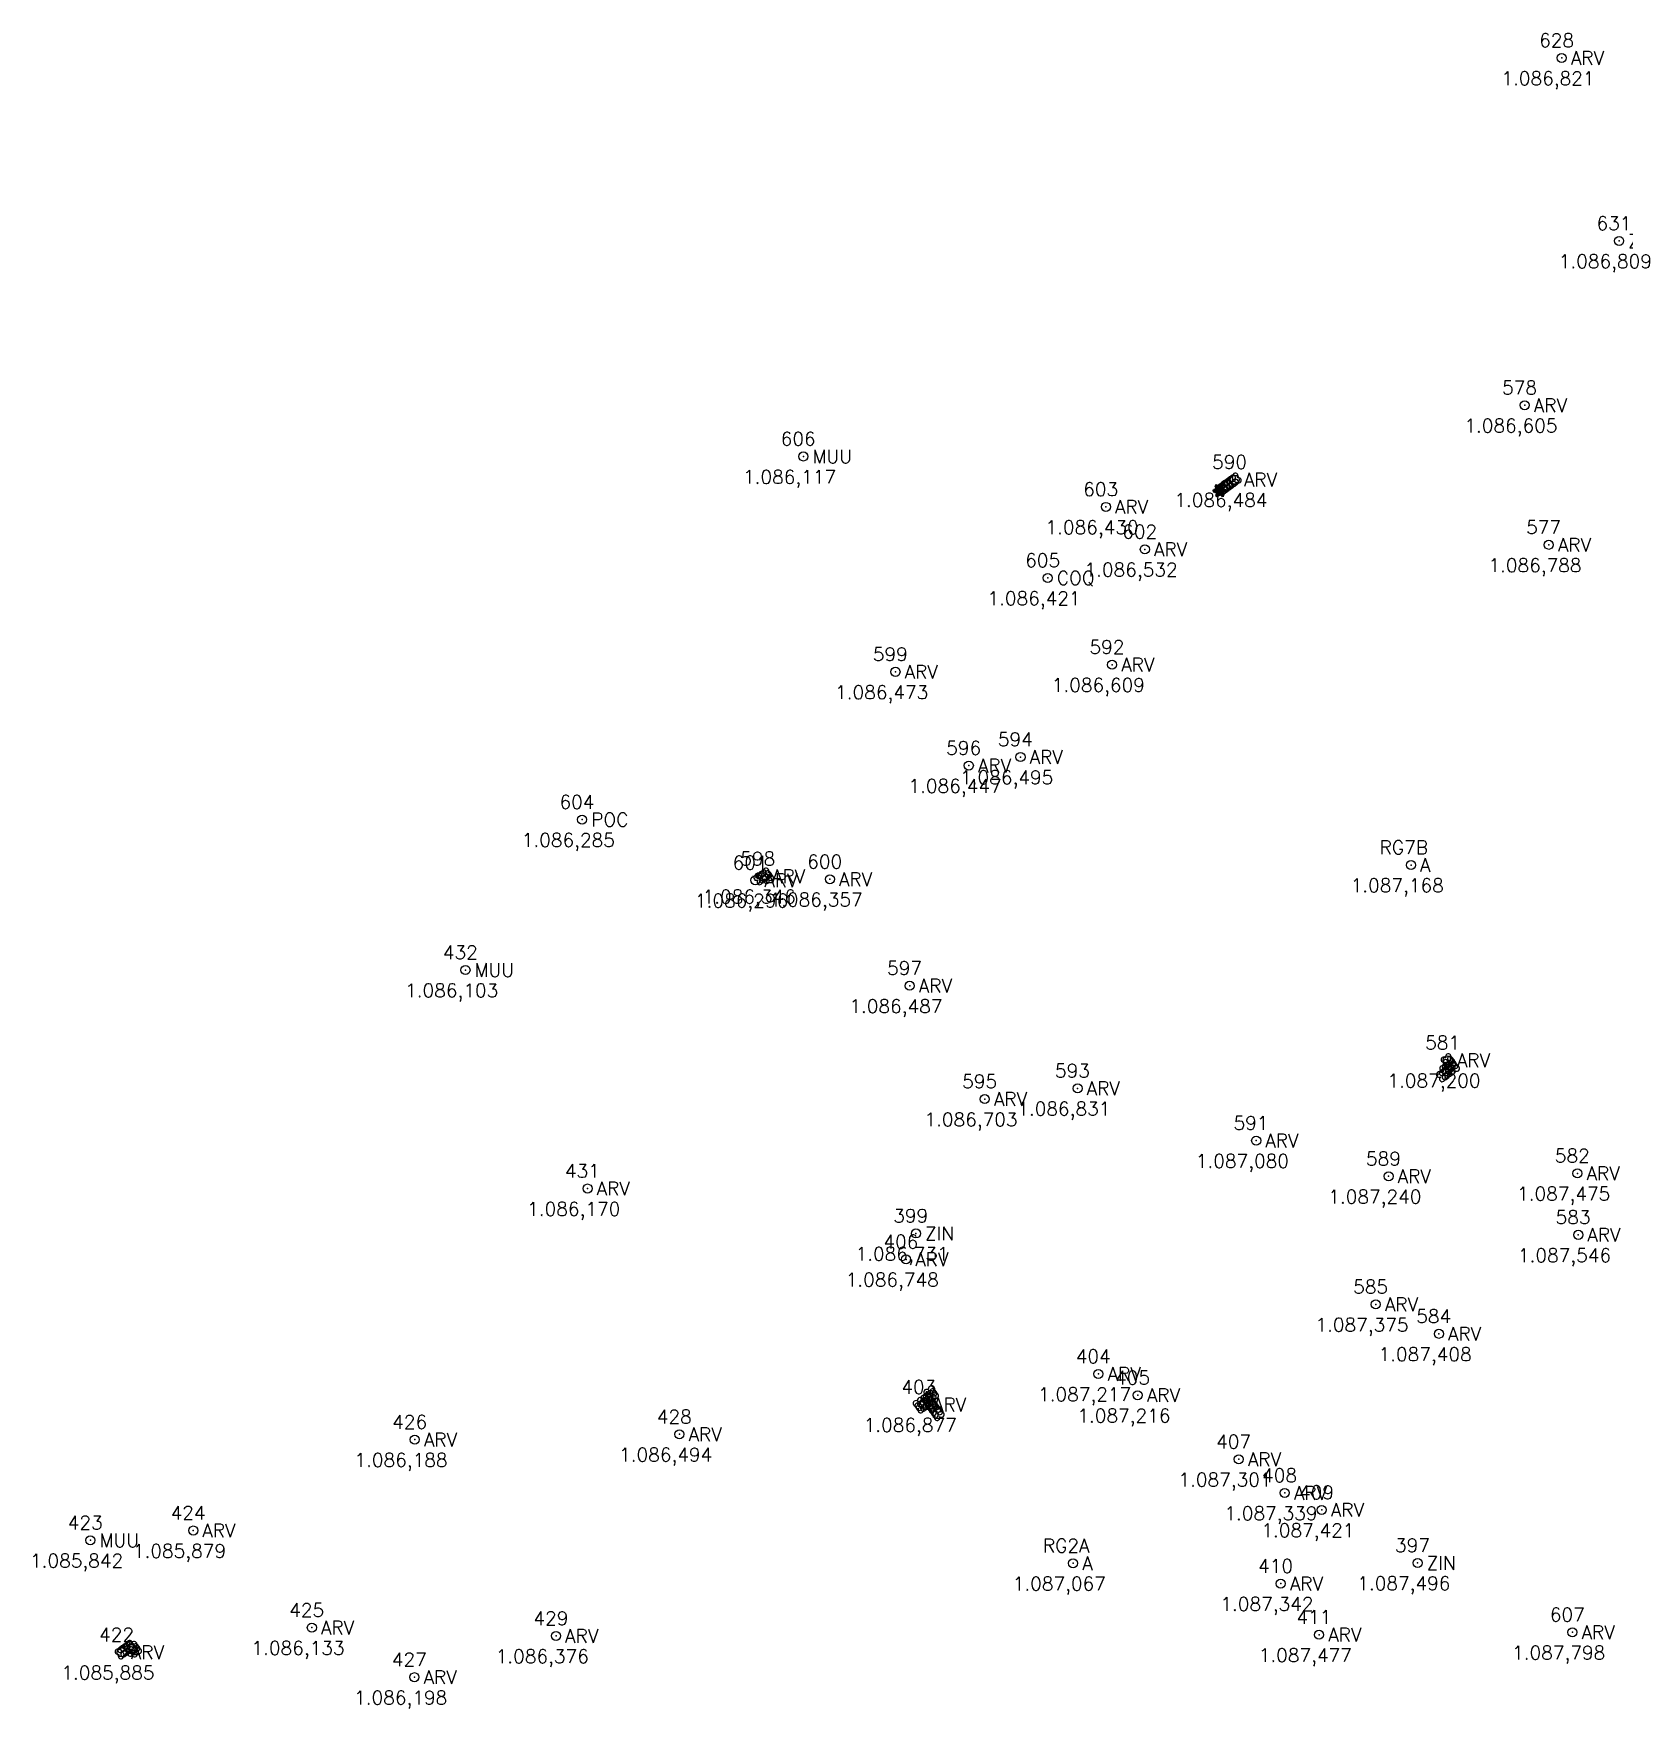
# Model space of a CAD drawing. Extents: x 190546 to 194941, y 8251022 to 8268833.
# Drawn here: x 194660.5 to 194713.2, y 8268516.1 to 8268571.6 of the extents above; entities that cross this region are included whole.
import ezdxf

# ---------------------------------------------------------------- set-up
doc = ezdxf.new("R2010")
doc.units = 0
doc.header["$LTSCALE"] = 10
doc.header["$MEASUREMENT"] = 0
doc.linetypes.add('CONTINUO', pattern=[0])
doc.layers.get('0').update_dxf_attribs({"linetype": 'CONTINUOUS'})
for name, color, linetype in [('_IRRADIACAO', 7, 'CONTINUO'), ('TOP-REDE_ELÉTRICA_POSTE-C0', 10, 'CONTINUOUS'), ('TOP-ÁRVORE', 80, 'CONTINUOUS'), ('TOP-ÁRVORE_COQUEIRO', 80, 'CONTINUOUS')]:
    doc.layers.add(name, color=color, linetype=linetype)
doc.styles.add('ROMANS', font='romans', dxfattribs={"height": 0.2})
doc.styles.get("Standard").update_dxf_attribs({"font": 'txt.shx'})

# ---------------------------------------------------------------- blocks, each defined once
blk = doc.blocks.new('SIMB_CIRCULO')
at = {"color": 0, "linetype": 'CONTINUOUS'}
blk.add_circle((0, 0), 0.5, dxfattribs=at)
at = {"color": 0}
blk.add_point((0, 0), dxfattribs=at)
for tag in ['desc:', 'cota:', 'pto:']:
    blk.add_attdef(tag, (0, 0), '', height=1)
blk = doc.blocks.new('A$C49782D5F')
at = {"layer": 'TOP-ÁRVORE', "linetype": 'CONTINUOUS', "flags": 128}
blk.add_lwpolyline([(0.7, -1.01, 1.99215), (0.99, 0.7, 2.000068), (-0.72, 0.99, 2.000004), (-1.01, -0.72, 2.005032), (0.7, -1.01)], format="xyb", dxfattribs=at)
at = {"layer": 'TOP-ÁRVORE', "linetype": 'CONTINUOUS'}
blk.add_circle((0, 0), 0.275, dxfattribs=at)
blk = doc.blocks.new('A$C4CAD4B8B')
at = {"layer": 'TOP-REDE_ELÉTRICA_POSTE-C0', "const_width": 0.1}
for points in [[(-1.18, 0), (-2.48, 0)], [(1.18, 0), (2.48, 0)]]:
    blk.add_lwpolyline(points, dxfattribs=at)
at = {"layer": 'TOP-REDE_ELÉTRICA_POSTE-C0'}
blk.add_circle((0, 0), 1.18, dxfattribs=at)
blk = doc.blocks.new('A$C2AAA6732')
at = {"layer": 'TOP-ÁRVORE_COQUEIRO', "linetype": 'CONTINUOUS'}
for p, q in [((-1.94, -0.14), (-2.61, 0.22)), ((-1.62, -0.1), (-2.37, 0.41)), ((-2.17, -0.18), (-0.11, 0.06)), ((0, 0), (-2.17, -0.18)), ((-1.22, -0.06), (-2.11, 0.56)), ((-1.06, 1.5), (-1.8, 1.77)), ((-1.23, 1.8), (-1.78, 2.07)), ((-0.85, 1.18), (-1.78, 1.46)), ((-0.79, -0.01), (-1.76, 0.71)), ((-0.65, 0.86), (-1.68, 1.11)), ((-0.44, 0.55), (-1.56, 0.79)), ((-1.21, 1.79), (-1.48, 2.42)), ((-0.36, 0.03), (-1.42, 0.82)), ((-0.23, 0.22), (-1.42, 0.47)), ((-1.23, 1.79), (-0.03, 0.15)), ((-1.23, 1.79), (-0.11, 0.04)), ((0, 0), (-1.23, 1.79)), ((-1.08, 1.61), (-1.1, 2.38)), ((0, 0), (-0.97, -1.95)), ((-0.89, 1.36), (-0.82, 2.26)), ((-0.66, 1.03), (-0.56, 2.11)), ((-0.4, 0.69), (-0.25, 1.88)), ((0.07, 0.31), (-0.28, 1.47)), ((-0.15, 0.33), (0.02, 1.64)), ((0.26, 0.65), (-0.08, 1.75)), ((0.96, 1.95), (0, 0.15)), ((0, 0), (0.96, 1.95)), ((0, 0), (2.17, 0.12)), ((0, 0), (1.18, -1.83)), ((2.17, 0.12), (0.1, 0.07)), ((0.96, 1.95), (0.11, 0.07)), ((2.17, 0.12), (0.11, -0.06)), ((0.43, 0.99), (0.14, 2.01)), ((0.21, 0.29), (1.43, 0.79)), ((0.3, 0.08), (1.14, 0.96)), ((0.62, 1.32), (0.39, 2.26)), ((0.4, 0.69), (1.51, 1.14)), ((0.57, 1.08), (1.56, 1.53)), ((0.79, 1.67), (0.66, 2.44)), ((0.7, 0.09), (1.49, 0.92)), ((0.74, 1.44), (1.57, 1.82)), ((0.87, 1.73), (1.53, 2.13)), ((0.96, 1.96), (0.94, 2.57)), ((0.96, 1.94), (1.38, 2.48)), ((1.07, 0.11), (1.82, 0.85)), ((1.22, 0.03), (2.09, -0.62)), ((1.45, 0.11), (2.17, 0.76)), ((1.62, 0.05), (2.35, -0.48)), ((1.84, 0.12), (2.45, 0.61)), ((1.94, 0.08), (2.6, -0.3)), ((2.16, 0.1), (2.84, 0)), ((2.18, 0.12), (2.7, 0.43)), ((-2.15, -0.17), (-2.84, -0.09)), ((-2.17, -0.18), (-2.68, -0.52)), ((-1.83, -0.18), (-2.43, -0.69)), ((-2.17, -0.18), (-0.1, -0.08)), ((-1.45, -0.15), (-2.15, -0.83)), ((-1.07, -0.14), (-1.8, -0.91)), ((-0.75, -1.44), (-1.58, -1.81)), ((-0.58, -1.07), (-1.57, -1.52)), ((-0.88, -1.73), (-1.54, -2.12)), ((-0.4, -0.68), (-1.52, -1.13)), ((-0.69, -0.11), (-1.46, -0.97)), ((-0.21, -0.29), (-1.44, -0.78)), ((-0.97, -1.93), (-1.4, -2.47)), ((-0.3, -0.09), (-1.11, -1)), ((-0.97, -1.95), (-0.11, -0.07)), ((-0.97, -1.95), (0, -0.15)), ((-0.97, -1.95), (-0.95, -2.56)), ((-0.8, -1.66), (-0.68, -2.43)), ((-0.62, -1.32), (-0.41, -2.26)), ((-0.44, -0.98), (-0.16, -2.01)), ((-0.26, -0.65), (0.07, -1.75)), ((-0.08, -0.31), (0.28, -1.47)), ((0.14, -0.33), (-0.06, -1.64)), ((1.18, -1.83), (0.02, -0.15)), ((1.18, -1.83), (0.11, -0.05)), ((0.38, -0.7), (0.2, -1.89)), ((0.22, -0.22), (1.4, -0.51)), ((0.35, -0.04), (1.39, -0.87)), ((0.42, -0.56), (1.54, -0.83)), ((0.63, -1.04), (0.5, -2.13)), ((0.62, -0.88), (1.64, -1.16)), ((0.85, -1.38), (0.75, -2.28)), ((0.79, -0.02), (1.74, -0.76)), ((0.81, -1.21), (1.74, -1.51)), ((1.02, -1.53), (1.75, -1.83)), ((1.03, -1.64), (1.03, -2.41)), ((1.16, -1.82), (1.41, -2.46)), ((1.18, -1.83), (1.71, -2.13))]:
    blk.add_line(p, q, dxfattribs=at)
blk.add_circle((0, 0), 0.00303, dxfattribs=at)

msp = doc.modelspace()

# ---------------------------------------------------------------- block references
at = {"layer": '_IRRADIACAO', "color": 4}
ref = msp.add_blockref('SIMB_CIRCULO', (194711.154, 8268570.804), dxfattribs=dict(at, xscale=0.3, yscale=0.3, zscale=0.3))
ref.add_attrib('PONTO', '628', (194710.404, 8268571.164), dxfattribs={"layer": '0', "color": 1, "height": 0.45, "style": 'ROMANS'})
ref.add_attrib('DESC', 'ARV', (194711.454, 8268570.579), dxfattribs={"layer": '0', "color": 3, "height": 0.45, "style": 'ROMANS'})
ref.add_attrib('COTA', '1.086,821', (194709.154, 8268569.904), dxfattribs={"layer": '0', "color": 5, "height": 0.45, "style": 'ROMANS'})
ref = msp.add_blockref('SIMB_CIRCULO', (194713.055, 8268564.745), dxfattribs=dict(at, xscale=0.3, yscale=0.3, zscale=0.3))
ref.add_attrib('PONTO', '631', (194712.305, 8268565.105), dxfattribs={"layer": '0', "color": 1, "height": 0.45, "style": 'ROMANS'})
ref.add_attrib('DESC', 'ZIN', (194713.355, 8268564.52), dxfattribs={"layer": '0', "color": 3, "height": 0.45, "style": 'ROMANS'})
ref.add_attrib('COTA', '1.086,809', (194711.055, 8268563.845), dxfattribs={"layer": '0', "color": 5, "height": 0.45, "style": 'ROMANS'})
ref = msp.add_blockref('SIMB_CIRCULO', (194709.927, 8268559.302), dxfattribs=dict(at, xscale=0.3, yscale=0.3, zscale=0.3))
ref.add_attrib('PONTO', '578', (194709.177, 8268559.662), dxfattribs={"layer": '0', "color": 1, "height": 0.45, "style": 'ROMANS'})
ref.add_attrib('DESC', 'ARV', (194710.227, 8268559.077), dxfattribs={"layer": '0', "color": 3, "height": 0.45, "style": 'ROMANS'})
ref.add_attrib('COTA', '1.086,605', (194707.927, 8268558.402), dxfattribs={"layer": '0', "color": 5, "height": 0.45, "style": 'ROMANS'})
ref = msp.add_blockref('SIMB_CIRCULO', (194686.034, 8268557.604), dxfattribs=dict(at, xscale=0.3, yscale=0.3, zscale=0.3))
ref.add_attrib('PONTO', '606', (194685.284, 8268557.964), dxfattribs={"layer": '0', "color": 1, "height": 0.45, "style": 'ROMANS'})
ref.add_attrib('DESC', 'MUU', (194686.334, 8268557.379), dxfattribs={"layer": '0', "color": 3, "height": 0.45, "style": 'ROMANS'})
ref.add_attrib('COTA', '1.086,117', (194684.034, 8268556.704), dxfattribs={"layer": '0', "color": 5, "height": 0.45, "style": 'ROMANS'})
ref = msp.add_blockref('SIMB_CIRCULO', (194700.321, 8268556.835), dxfattribs=dict(at, xscale=0.3, yscale=0.3, zscale=0.3))
ref.add_attrib('PONTO', '590', (194699.571, 8268557.195), dxfattribs={"layer": '0', "color": 1, "height": 0.45, "style": 'ROMANS'})
ref.add_attrib('DESC', 'ARV', (194700.622, 8268556.61), dxfattribs={"layer": '0', "color": 3, "height": 0.45, "style": 'ROMANS'})
ref.add_attrib('COTA', '1.086,484', (194698.321, 8268555.935), dxfattribs={"layer": '0', "color": 5, "height": 0.45, "style": 'ROMANS'})
ref = msp.add_blockref('SIMB_CIRCULO', (194696.054, 8268555.935), dxfattribs=dict(at, xscale=0.3, yscale=0.3, zscale=0.3))
ref.add_attrib('PONTO', '603', (194695.304, 8268556.295), dxfattribs={"layer": '0', "color": 1, "height": 0.45, "style": 'ROMANS'})
ref.add_attrib('DESC', 'ARV', (194696.354, 8268555.71), dxfattribs={"layer": '0', "color": 3, "height": 0.45, "style": 'ROMANS'})
ref.add_attrib('COTA', '1.086,430', (194694.054, 8268555.035), dxfattribs={"layer": '0', "color": 5, "height": 0.45, "style": 'ROMANS'})
ref = msp.add_blockref('SIMB_CIRCULO', (194697.345, 8268554.526), dxfattribs=dict(at, xscale=0.3, yscale=0.3, zscale=0.3))
ref.add_attrib('PONTO', '602', (194696.595, 8268554.886), dxfattribs={"layer": '0', "color": 1, "height": 0.45, "style": 'ROMANS'})
ref.add_attrib('DESC', 'ARV', (194697.645, 8268554.301), dxfattribs={"layer": '0', "color": 3, "height": 0.45, "style": 'ROMANS'})
ref.add_attrib('COTA', '1.086,532', (194695.345, 8268553.626), dxfattribs={"layer": '0', "color": 5, "height": 0.45, "style": 'ROMANS'})
ref = msp.add_blockref('SIMB_CIRCULO', (194710.724, 8268554.678), dxfattribs=dict(at, xscale=0.3, yscale=0.3, zscale=0.3))
ref.add_attrib('PONTO', '577', (194709.974, 8268555.038), dxfattribs={"layer": '0', "color": 1, "height": 0.45, "style": 'ROMANS'})
ref.add_attrib('DESC', 'ARV', (194711.024, 8268554.453), dxfattribs={"layer": '0', "color": 3, "height": 0.45, "style": 'ROMANS'})
ref.add_attrib('COTA', '1.086,788', (194708.724, 8268553.778), dxfattribs={"layer": '0', "color": 5, "height": 0.45, "style": 'ROMANS'})
ref = msp.add_blockref('SIMB_CIRCULO', (194694.13, 8268553.581), dxfattribs=dict(at, xscale=0.3, yscale=0.3, zscale=0.3))
ref.add_attrib('PONTO', '605', (194693.38, 8268553.941), dxfattribs={"layer": '0', "color": 1, "height": 0.45, "style": 'ROMANS'})
ref.add_attrib('DESC', 'COQ', (194694.43, 8268553.356), dxfattribs={"layer": '0', "color": 3, "height": 0.45, "style": 'ROMANS'})
ref.add_attrib('COTA', '1.086,421', (194692.13, 8268552.681), dxfattribs={"layer": '0', "color": 5, "height": 0.45, "style": 'ROMANS'})
ref = msp.add_blockref('SIMB_CIRCULO', (194696.261, 8268550.706), dxfattribs=dict(at, xscale=0.3, yscale=0.3, zscale=0.3))
ref.add_attrib('PONTO', '592', (194695.511, 8268551.066), dxfattribs={"layer": '0', "color": 1, "height": 0.45, "style": 'ROMANS'})
ref.add_attrib('DESC', 'ARV', (194696.561, 8268550.481), dxfattribs={"layer": '0', "color": 3, "height": 0.45, "style": 'ROMANS'})
ref.add_attrib('COTA', '1.086,609', (194694.261, 8268549.806), dxfattribs={"layer": '0', "color": 5, "height": 0.45, "style": 'ROMANS'})
ref = msp.add_blockref('SIMB_CIRCULO', (194689.085, 8268550.471), dxfattribs=dict(at, xscale=0.3, yscale=0.3, zscale=0.3))
ref.add_attrib('PONTO', '599', (194688.335, 8268550.831), dxfattribs={"layer": '0', "color": 1, "height": 0.45, "style": 'ROMANS'})
ref.add_attrib('DESC', 'ARV', (194689.385, 8268550.246), dxfattribs={"layer": '0', "color": 3, "height": 0.45, "style": 'ROMANS'})
ref.add_attrib('COTA', '1.086,473', (194687.085, 8268549.571), dxfattribs={"layer": '0', "color": 5, "height": 0.45, "style": 'ROMANS'})
ref = msp.add_blockref('SIMB_CIRCULO', (194691.514, 8268547.367), dxfattribs=dict(at, xscale=0.3, yscale=0.3, zscale=0.3))
ref.add_attrib('PONTO', '596', (194690.764, 8268547.727), dxfattribs={"layer": '0', "color": 1, "height": 0.45, "style": 'ROMANS'})
ref.add_attrib('DESC', 'ARV', (194691.814, 8268547.142), dxfattribs={"layer": '0', "color": 3, "height": 0.45, "style": 'ROMANS'})
ref.add_attrib('COTA', '1.086,447', (194689.514, 8268546.467), dxfattribs={"layer": '0', "color": 5, "height": 0.45, "style": 'ROMANS'})
ref = msp.add_blockref('SIMB_CIRCULO', (194693.226, 8268547.648), dxfattribs=dict(at, xscale=0.3, yscale=0.3, zscale=0.3))
ref.add_attrib('PONTO', '594', (194692.476, 8268548.008), dxfattribs={"layer": '0', "color": 1, "height": 0.45, "style": 'ROMANS'})
ref.add_attrib('DESC', 'ARV', (194693.526, 8268547.423), dxfattribs={"layer": '0', "color": 3, "height": 0.45, "style": 'ROMANS'})
ref.add_attrib('COTA', '1.086,495', (194691.226, 8268546.748), dxfattribs={"layer": '0', "color": 5, "height": 0.45, "style": 'ROMANS'})
ref = msp.add_blockref('SIMB_CIRCULO', (194678.705, 8268545.575), dxfattribs=dict(at, xscale=0.3, yscale=0.3, zscale=0.3))
ref.add_attrib('PONTO', '604', (194677.955, 8268545.935), dxfattribs={"layer": '0', "color": 1, "height": 0.45, "style": 'ROMANS'})
ref.add_attrib('DESC', 'POC', (194679.005, 8268545.35), dxfattribs={"layer": '0', "color": 3, "height": 0.45, "style": 'ROMANS'})
ref.add_attrib('COTA', '1.086,285', (194676.705, 8268544.675), dxfattribs={"layer": '0', "color": 5, "height": 0.45, "style": 'ROMANS'})
ref = msp.add_blockref('SIMB_CIRCULO', (194706.161, 8268544.071), dxfattribs=dict(at, xscale=0.3, yscale=0.3, zscale=0.3))
ref.add_attrib('PONTO', 'RG7B', (194705.123, 8268544.431), dxfattribs={"layer": '0', "color": 1, "height": 0.45, "style": 'ROMANS'})
ref.add_attrib('DESC', 'A', (194706.461, 8268543.846), dxfattribs={"layer": '0', "color": 3, "height": 0.45, "style": 'ROMANS'})
ref.add_attrib('COTA', '1.087,168', (194704.161, 8268543.171), dxfattribs={"layer": '0', "color": 5, "height": 0.45, "style": 'ROMANS'})
ref = msp.add_blockref('SIMB_CIRCULO', (194684.442, 8268543.568), dxfattribs=dict(at, xscale=0.3, yscale=0.3, zscale=0.3))
ref.add_attrib('PONTO', '601', (194683.692, 8268543.928), dxfattribs={"layer": '0', "color": 1, "height": 0.45, "style": 'ROMANS'})
ref.add_attrib('DESC', 'ARV', (194684.742, 8268543.343), dxfattribs={"layer": '0', "color": 3, "height": 0.45, "style": 'ROMANS'})
ref.add_attrib('COTA', '1.086,296', (194682.442, 8268542.668), dxfattribs={"layer": '0', "color": 5, "height": 0.45, "style": 'ROMANS'})
ref = msp.add_blockref('SIMB_CIRCULO', (194684.696, 8268543.696), dxfattribs=dict(at, xscale=0.3, yscale=0.3, zscale=0.3))
ref.add_attrib('PONTO', '598', (194683.946, 8268544.056), dxfattribs={"layer": '0', "color": 1, "height": 0.45, "style": 'ROMANS'})
ref.add_attrib('DESC', 'ARV', (194684.995, 8268543.471), dxfattribs={"layer": '0', "color": 3, "height": 0.45, "style": 'ROMANS'})
ref.add_attrib('COTA', '1.086,346', (194682.696, 8268542.796), dxfattribs={"layer": '0', "color": 5, "height": 0.45, "style": 'ROMANS'})
ref = msp.add_blockref('SIMB_CIRCULO', (194686.912, 8268543.602), dxfattribs=dict(at, xscale=0.3, yscale=0.3, zscale=0.3))
ref.add_attrib('PONTO', '600', (194686.162, 8268543.962), dxfattribs={"layer": '0', "color": 1, "height": 0.45, "style": 'ROMANS'})
ref.add_attrib('DESC', 'ARV', (194687.212, 8268543.377), dxfattribs={"layer": '0', "color": 3, "height": 0.45, "style": 'ROMANS'})
ref.add_attrib('COTA', '1.086,357', (194684.912, 8268542.702), dxfattribs={"layer": '0', "color": 5, "height": 0.45, "style": 'ROMANS'})
ref = msp.add_blockref('SIMB_CIRCULO', (194674.842, 8268540.592), dxfattribs=dict(at, xscale=0.3, yscale=0.3, zscale=0.3))
ref.add_attrib('PONTO', '432', (194674.092, 8268540.952), dxfattribs={"layer": '0', "color": 1, "height": 0.45, "style": 'ROMANS'})
ref.add_attrib('DESC', 'MUU', (194675.142, 8268540.367), dxfattribs={"layer": '0', "color": 3, "height": 0.45, "style": 'ROMANS'})
ref.add_attrib('COTA', '1.086,103', (194672.842, 8268539.692), dxfattribs={"layer": '0', "color": 5, "height": 0.45, "style": 'ROMANS'})
ref = msp.add_blockref('SIMB_CIRCULO', (194689.556, 8268540.072), dxfattribs=dict(at, xscale=0.3, yscale=0.3, zscale=0.3))
ref.add_attrib('PONTO', '597', (194688.806, 8268540.432), dxfattribs={"layer": '0', "color": 1, "height": 0.45, "style": 'ROMANS'})
ref.add_attrib('DESC', 'ARV', (194689.856, 8268539.847), dxfattribs={"layer": '0', "color": 3, "height": 0.45, "style": 'ROMANS'})
ref.add_attrib('COTA', '1.086,487', (194687.556, 8268539.172), dxfattribs={"layer": '0', "color": 5, "height": 0.45, "style": 'ROMANS'})
ref = msp.add_blockref('SIMB_CIRCULO', (194707.378, 8268537.606), dxfattribs=dict(at, xscale=0.3, yscale=0.3, zscale=0.3))
ref.add_attrib('PONTO', '581', (194706.628, 8268537.966), dxfattribs={"layer": '0', "color": 1, "height": 0.45, "style": 'ROMANS'})
ref.add_attrib('DESC', 'ARV', (194707.678, 8268537.381), dxfattribs={"layer": '0', "color": 3, "height": 0.45, "style": 'ROMANS'})
ref.add_attrib('COTA', '1.087,200', (194705.378, 8268536.706), dxfattribs={"layer": '0', "color": 5, "height": 0.45, "style": 'ROMANS'})
ref = msp.add_blockref('SIMB_CIRCULO', (194695.118, 8268536.673), dxfattribs=dict(at, xscale=0.3, yscale=0.3, zscale=0.3))
ref.add_attrib('PONTO', '593', (194694.368, 8268537.033), dxfattribs={"layer": '0', "color": 1, "height": 0.45, "style": 'ROMANS'})
ref.add_attrib('DESC', 'ARV', (194695.418, 8268536.448), dxfattribs={"layer": '0', "color": 3, "height": 0.45, "style": 'ROMANS'})
ref.add_attrib('COTA', '1.086,831', (194693.118, 8268535.773), dxfattribs={"layer": '0', "color": 5, "height": 0.45, "style": 'ROMANS'})
ref = msp.add_blockref('SIMB_CIRCULO', (194692.043, 8268536.318), dxfattribs=dict(at, xscale=0.3, yscale=0.3, zscale=0.3))
ref.add_attrib('PONTO', '595', (194691.293, 8268536.678), dxfattribs={"layer": '0', "color": 1, "height": 0.45, "style": 'ROMANS'})
ref.add_attrib('DESC', 'ARV', (194692.343, 8268536.093), dxfattribs={"layer": '0', "color": 3, "height": 0.45, "style": 'ROMANS'})
ref.add_attrib('COTA', '1.086,703', (194690.043, 8268535.418), dxfattribs={"layer": '0', "color": 5, "height": 0.45, "style": 'ROMANS'})
ref = msp.add_blockref('SIMB_CIRCULO', (194701.033, 8268534.944), dxfattribs=dict(at, xscale=0.3, yscale=0.3, zscale=0.3))
ref.add_attrib('PONTO', '591', (194700.283, 8268535.304), dxfattribs={"layer": '0', "color": 1, "height": 0.45, "style": 'ROMANS'})
ref.add_attrib('DESC', 'ARV', (194701.333, 8268534.719), dxfattribs={"layer": '0', "color": 3, "height": 0.45, "style": 'ROMANS'})
ref.add_attrib('COTA', '1.087,080', (194699.033, 8268534.044), dxfattribs={"layer": '0', "color": 5, "height": 0.45, "style": 'ROMANS'})
ref = msp.add_blockref('SIMB_CIRCULO', (194678.885, 8268533.357), dxfattribs=dict(at, xscale=0.3, yscale=0.3, zscale=0.3))
ref.add_attrib('PONTO', '431', (194678.135, 8268533.717), dxfattribs={"layer": '0', "color": 1, "height": 0.45, "style": 'ROMANS'})
ref.add_attrib('DESC', 'ARV', (194679.185, 8268533.132), dxfattribs={"layer": '0', "color": 3, "height": 0.45, "style": 'ROMANS'})
ref.add_attrib('COTA', '1.086,170', (194676.885, 8268532.457), dxfattribs={"layer": '0', "color": 5, "height": 0.45, "style": 'ROMANS'})
ref = msp.add_blockref('SIMB_CIRCULO', (194705.42, 8268533.762), dxfattribs=dict(at, xscale=0.3, yscale=0.3, zscale=0.3))
ref.add_attrib('PONTO', '589', (194704.67, 8268534.122), dxfattribs={"layer": '0', "color": 1, "height": 0.45, "style": 'ROMANS'})
ref.add_attrib('DESC', 'ARV', (194705.72, 8268533.537), dxfattribs={"layer": '0', "color": 3, "height": 0.45, "style": 'ROMANS'})
ref.add_attrib('COTA', '1.087,240', (194703.42, 8268532.862), dxfattribs={"layer": '0', "color": 5, "height": 0.45, "style": 'ROMANS'})
ref = msp.add_blockref('SIMB_CIRCULO', (194711.674, 8268533.858), dxfattribs=dict(at, xscale=0.3, yscale=0.3, zscale=0.3))
ref.add_attrib('PONTO', '582', (194710.924, 8268534.218), dxfattribs={"layer": '0', "color": 1, "height": 0.45, "style": 'ROMANS'})
ref.add_attrib('DESC', 'ARV', (194711.974, 8268533.633), dxfattribs={"layer": '0', "color": 3, "height": 0.45, "style": 'ROMANS'})
ref.add_attrib('COTA', '1.087,475', (194709.674, 8268532.958), dxfattribs={"layer": '0', "color": 5, "height": 0.45, "style": 'ROMANS'})
ref = msp.add_blockref('SIMB_CIRCULO', (194689.762, 8268531.868), dxfattribs=dict(at, xscale=0.3, yscale=0.3, zscale=0.3))
ref.add_attrib('PONTO', '399', (194689.012, 8268532.228), dxfattribs={"layer": '0', "color": 1, "height": 0.45, "style": 'ROMANS'})
ref.add_attrib('DESC', 'ZIN', (194690.062, 8268531.643), dxfattribs={"layer": '0', "color": 3, "height": 0.45, "style": 'ROMANS'})
ref.add_attrib('COTA', '1.086,731', (194687.762, 8268530.968), dxfattribs={"layer": '0', "color": 5, "height": 0.45, "style": 'ROMANS'})
ref = msp.add_blockref('SIMB_CIRCULO', (194711.702, 8268531.823), dxfattribs=dict(at, xscale=0.3, yscale=0.3, zscale=0.3))
ref.add_attrib('PONTO', '583', (194710.952, 8268532.183), dxfattribs={"layer": '0', "color": 1, "height": 0.45, "style": 'ROMANS'})
ref.add_attrib('DESC', 'ARV', (194712.002, 8268531.598), dxfattribs={"layer": '0', "color": 3, "height": 0.45, "style": 'ROMANS'})
ref.add_attrib('COTA', '1.087,546', (194709.702, 8268530.923), dxfattribs={"layer": '0', "color": 5, "height": 0.45, "style": 'ROMANS'})
ref = msp.add_blockref('SIMB_CIRCULO', (194689.435, 8268531.01), dxfattribs=dict(at, xscale=0.3, yscale=0.3, zscale=0.3))
ref.add_attrib('PONTO', '406', (194688.685, 8268531.37), dxfattribs={"layer": '0', "color": 1, "height": 0.45, "style": 'ROMANS'})
ref.add_attrib('DESC', 'ARV', (194689.735, 8268530.785), dxfattribs={"layer": '0', "color": 3, "height": 0.45, "style": 'ROMANS'})
ref.add_attrib('COTA', '1.086,748', (194687.435, 8268530.11), dxfattribs={"layer": '0', "color": 5, "height": 0.45, "style": 'ROMANS'})
ref = msp.add_blockref('SIMB_CIRCULO', (194704.994, 8268529.518), dxfattribs=dict(at, xscale=0.3, yscale=0.3, zscale=0.3))
ref.add_attrib('PONTO', '585', (194704.244, 8268529.878), dxfattribs={"layer": '0', "color": 1, "height": 0.45, "style": 'ROMANS'})
ref.add_attrib('DESC', 'ARV', (194705.294, 8268529.293), dxfattribs={"layer": '0', "color": 3, "height": 0.45, "style": 'ROMANS'})
ref.add_attrib('COTA', '1.087,375', (194702.994, 8268528.618), dxfattribs={"layer": '0', "color": 5, "height": 0.45, "style": 'ROMANS'})
ref = msp.add_blockref('SIMB_CIRCULO', (194707.085, 8268528.544), dxfattribs=dict(at, xscale=0.3, yscale=0.3, zscale=0.3))
ref.add_attrib('PONTO', '584', (194706.335, 8268528.904), dxfattribs={"layer": '0', "color": 1, "height": 0.45, "style": 'ROMANS'})
ref.add_attrib('DESC', 'ARV', (194707.385, 8268528.319), dxfattribs={"layer": '0', "color": 3, "height": 0.45, "style": 'ROMANS'})
ref.add_attrib('COTA', '1.087,408', (194705.085, 8268527.644), dxfattribs={"layer": '0', "color": 5, "height": 0.45, "style": 'ROMANS'})
ref = msp.add_blockref('SIMB_CIRCULO', (194695.807, 8268527.214), dxfattribs=dict(at, xscale=0.3, yscale=0.3, zscale=0.3))
ref.add_attrib('PONTO', '404', (194695.057, 8268527.574), dxfattribs={"layer": '0', "color": 1, "height": 0.45, "style": 'ROMANS'})
ref.add_attrib('DESC', 'ARV', (194696.107, 8268526.989), dxfattribs={"layer": '0', "color": 3, "height": 0.45, "style": 'ROMANS'})
ref.add_attrib('COTA', '1.087,217', (194693.807, 8268526.314), dxfattribs={"layer": '0', "color": 5, "height": 0.45, "style": 'ROMANS'})
ref = msp.add_blockref('SIMB_CIRCULO', (194690.029, 8268526.198), dxfattribs=dict(at, xscale=0.3, yscale=0.3, zscale=0.3))
ref.add_attrib('PONTO', '403', (194689.279, 8268526.558), dxfattribs={"layer": '0', "color": 1, "height": 0.45, "style": 'ROMANS'})
ref.add_attrib('DESC', 'ARV', (194690.329, 8268525.973), dxfattribs={"layer": '0', "color": 3, "height": 0.45, "style": 'ROMANS'})
ref.add_attrib('COTA', '1.086,877', (194688.029, 8268525.298), dxfattribs={"layer": '0', "color": 5, "height": 0.45, "style": 'ROMANS'})
ref = msp.add_blockref('SIMB_CIRCULO', (194697.109, 8268526.511), dxfattribs=dict(at, xscale=0.3, yscale=0.3, zscale=0.3))
ref.add_attrib('PONTO', '405', (194696.359, 8268526.871), dxfattribs={"layer": '0', "color": 1, "height": 0.45, "style": 'ROMANS'})
ref.add_attrib('DESC', 'ARV', (194697.409, 8268526.286), dxfattribs={"layer": '0', "color": 3, "height": 0.45, "style": 'ROMANS'})
ref.add_attrib('COTA', '1.087,216', (194695.109, 8268525.611), dxfattribs={"layer": '0', "color": 5, "height": 0.45, "style": 'ROMANS'})
ref = msp.add_blockref('SIMB_CIRCULO', (194673.163, 8268525.041), dxfattribs=dict(at, xscale=0.3, yscale=0.3, zscale=0.3))
ref.add_attrib('PONTO', '426', (194672.413, 8268525.401), dxfattribs={"layer": '0', "color": 1, "height": 0.45, "style": 'ROMANS'})
ref.add_attrib('DESC', 'ARV', (194673.463, 8268524.816), dxfattribs={"layer": '0', "color": 3, "height": 0.45, "style": 'ROMANS'})
ref.add_attrib('COTA', '1.086,188', (194671.163, 8268524.141), dxfattribs={"layer": '0', "color": 5, "height": 0.45, "style": 'ROMANS'})
ref = msp.add_blockref('SIMB_CIRCULO', (194681.929, 8268525.215), dxfattribs=dict(at, xscale=0.3, yscale=0.3, zscale=0.3))
ref.add_attrib('PONTO', '428', (194681.179, 8268525.575), dxfattribs={"layer": '0', "color": 1, "height": 0.45, "style": 'ROMANS'})
ref.add_attrib('DESC', 'ARV', (194682.229, 8268524.99), dxfattribs={"layer": '0', "color": 3, "height": 0.45, "style": 'ROMANS'})
ref.add_attrib('COTA', '1.086,494', (194679.929, 8268524.315), dxfattribs={"layer": '0', "color": 5, "height": 0.45, "style": 'ROMANS'})
ref = msp.add_blockref('SIMB_CIRCULO', (194700.456, 8268524.389), dxfattribs=dict(at, xscale=0.3, yscale=0.3, zscale=0.3))
ref.add_attrib('PONTO', '407', (194699.706, 8268524.749), dxfattribs={"layer": '0', "color": 1, "height": 0.45, "style": 'ROMANS'})
ref.add_attrib('DESC', 'ARV', (194700.756, 8268524.164), dxfattribs={"layer": '0', "color": 3, "height": 0.45, "style": 'ROMANS'})
ref.add_attrib('COTA', '1.087,301', (194698.456, 8268523.489), dxfattribs={"layer": '0', "color": 5, "height": 0.45, "style": 'ROMANS'})
ref = msp.add_blockref('SIMB_CIRCULO', (194701.978, 8268523.275), dxfattribs=dict(at, xscale=0.3, yscale=0.3, zscale=0.3))
ref.add_attrib('PONTO', '408', (194701.228, 8268523.635), dxfattribs={"layer": '0', "color": 1, "height": 0.45, "style": 'ROMANS'})
ref.add_attrib('DESC', 'ARV', (194702.278, 8268523.05), dxfattribs={"layer": '0', "color": 3, "height": 0.45, "style": 'ROMANS'})
ref.add_attrib('COTA', '1.087,339', (194699.978, 8268522.375), dxfattribs={"layer": '0', "color": 5, "height": 0.45, "style": 'ROMANS'})
ref = msp.add_blockref('SIMB_CIRCULO', (194703.203, 8268522.713), dxfattribs=dict(at, xscale=0.3, yscale=0.3, zscale=0.3))
ref.add_attrib('PONTO', '409', (194702.453, 8268523.073), dxfattribs={"layer": '0', "color": 1, "height": 0.45, "style": 'ROMANS'})
ref.add_attrib('DESC', 'ARV', (194703.503, 8268522.488), dxfattribs={"layer": '0', "color": 3, "height": 0.45, "style": 'ROMANS'})
ref.add_attrib('COTA', '1.087,421', (194701.203, 8268521.813), dxfattribs={"layer": '0', "color": 5, "height": 0.45, "style": 'ROMANS'})
ref = msp.add_blockref('SIMB_CIRCULO', (194662.418, 8268521.704), dxfattribs=dict(at, xscale=0.3, yscale=0.3, zscale=0.3))
ref.add_attrib('PONTO', '423', (194661.668, 8268522.064), dxfattribs={"layer": '0', "color": 1, "height": 0.45, "style": 'ROMANS'})
ref.add_attrib('DESC', 'MUU', (194662.718, 8268521.479), dxfattribs={"layer": '0', "color": 3, "height": 0.45, "style": 'ROMANS'})
ref.add_attrib('COTA', '1.085,842', (194660.418, 8268520.804), dxfattribs={"layer": '0', "color": 5, "height": 0.45, "style": 'ROMANS'})
ref = msp.add_blockref('SIMB_CIRCULO', (194665.825, 8268522.029), dxfattribs=dict(at, xscale=0.3, yscale=0.3, zscale=0.3))
ref.add_attrib('PONTO', '424', (194665.075, 8268522.389), dxfattribs={"layer": '0', "color": 1, "height": 0.45, "style": 'ROMANS'})
ref.add_attrib('DESC', 'ARV', (194666.125, 8268521.804), dxfattribs={"layer": '0', "color": 3, "height": 0.45, "style": 'ROMANS'})
ref.add_attrib('COTA', '1.085,879', (194663.825, 8268521.129), dxfattribs={"layer": '0', "color": 5, "height": 0.45, "style": 'ROMANS'})
ref = msp.add_blockref('SIMB_CIRCULO', (194694.968, 8268520.945), dxfattribs=dict(at, xscale=0.3, yscale=0.3, zscale=0.3))
ref.add_attrib('PONTO', 'RG2A', (194693.968, 8268521.305), dxfattribs={"layer": '0', "color": 1, "height": 0.45, "style": 'ROMANS'})
ref.add_attrib('DESC', 'A', (194695.268, 8268520.72), dxfattribs={"layer": '0', "color": 3, "height": 0.45, "style": 'ROMANS'})
ref.add_attrib('COTA', '1.087,067', (194692.968, 8268520.045), dxfattribs={"layer": '0', "color": 5, "height": 0.45, "style": 'ROMANS'})
ref = msp.add_blockref('SIMB_CIRCULO', (194706.38, 8268520.956), dxfattribs=dict(at, xscale=0.3, yscale=0.3, zscale=0.3))
ref.add_attrib('PONTO', '397', (194705.63, 8268521.316), dxfattribs={"layer": '0', "color": 1, "height": 0.45, "style": 'ROMANS'})
ref.add_attrib('DESC', 'ZIN', (194706.68, 8268520.731), dxfattribs={"layer": '0', "color": 3, "height": 0.45, "style": 'ROMANS'})
ref.add_attrib('COTA', '1.087,496', (194704.38, 8268520.056), dxfattribs={"layer": '0', "color": 5, "height": 0.45, "style": 'ROMANS'})
ref = msp.add_blockref('SIMB_CIRCULO', (194701.846, 8268520.271), dxfattribs=dict(at, xscale=0.3, yscale=0.3, zscale=0.3))
ref.add_attrib('PONTO', '410', (194701.096, 8268520.631), dxfattribs={"layer": '0', "color": 1, "height": 0.45, "style": 'ROMANS'})
ref.add_attrib('DESC', 'ARV', (194702.146, 8268520.046), dxfattribs={"layer": '0', "color": 3, "height": 0.45, "style": 'ROMANS'})
ref.add_attrib('COTA', '1.087,342', (194699.846, 8268519.371), dxfattribs={"layer": '0', "color": 5, "height": 0.45, "style": 'ROMANS'})
ref = msp.add_blockref('SIMB_CIRCULO', (194669.753, 8268518.813), dxfattribs=dict(at, xscale=0.3, yscale=0.3, zscale=0.3))
ref.add_attrib('PONTO', '425', (194669.003, 8268519.173), dxfattribs={"layer": '0', "color": 1, "height": 0.45, "style": 'ROMANS'})
ref.add_attrib('DESC', 'ARV', (194670.053, 8268518.588), dxfattribs={"layer": '0', "color": 3, "height": 0.45, "style": 'ROMANS'})
ref.add_attrib('COTA', '1.086,133', (194667.753, 8268517.913), dxfattribs={"layer": '0', "color": 5, "height": 0.45, "style": 'ROMANS'})
ref = msp.add_blockref('SIMB_CIRCULO', (194677.842, 8268518.539), dxfattribs=dict(at, xscale=0.3, yscale=0.3, zscale=0.3))
ref.add_attrib('PONTO', '429', (194677.092, 8268518.899), dxfattribs={"layer": '0', "color": 1, "height": 0.45, "style": 'ROMANS'})
ref.add_attrib('DESC', 'ARV', (194678.141, 8268518.314), dxfattribs={"layer": '0', "color": 3, "height": 0.45, "style": 'ROMANS'})
ref.add_attrib('COTA', '1.086,376', (194675.842, 8268517.639), dxfattribs={"layer": '0', "color": 5, "height": 0.45, "style": 'ROMANS'})
ref = msp.add_blockref('SIMB_CIRCULO', (194703.116, 8268518.576), dxfattribs=dict(at, xscale=0.3, yscale=0.3, zscale=0.3))
ref.add_attrib('PONTO', '411', (194702.366, 8268518.936), dxfattribs={"layer": '0', "color": 1, "height": 0.45, "style": 'ROMANS'})
ref.add_attrib('DESC', 'ARV', (194703.416, 8268518.351), dxfattribs={"layer": '0', "color": 3, "height": 0.45, "style": 'ROMANS'})
ref.add_attrib('COTA', '1.087,477', (194701.116, 8268517.676), dxfattribs={"layer": '0', "color": 5, "height": 0.45, "style": 'ROMANS'})
ref = msp.add_blockref('SIMB_CIRCULO', (194711.509, 8268518.658), dxfattribs=dict(at, xscale=0.3, yscale=0.3, zscale=0.3))
ref.add_attrib('PONTO', '607', (194710.759, 8268519.018), dxfattribs={"layer": '0', "color": 1, "height": 0.45, "style": 'ROMANS'})
ref.add_attrib('DESC', 'ARV', (194711.809, 8268518.433), dxfattribs={"layer": '0', "color": 3, "height": 0.45, "style": 'ROMANS'})
ref.add_attrib('COTA', '1.087,798', (194709.509, 8268517.758), dxfattribs={"layer": '0', "color": 5, "height": 0.45, "style": 'ROMANS'})
ref = msp.add_blockref('SIMB_CIRCULO', (194663.455, 8268517.997), dxfattribs=dict(at, xscale=0.3, yscale=0.3, zscale=0.3))
ref.add_attrib('PONTO', '422', (194662.705, 8268518.357), dxfattribs={"layer": '0', "color": 1, "height": 0.45, "style": 'ROMANS'})
ref.add_attrib('DESC', 'ARV', (194663.755, 8268517.772), dxfattribs={"layer": '0', "color": 3, "height": 0.45, "style": 'ROMANS'})
ref.add_attrib('COTA', '1.085,885', (194661.455, 8268517.097), dxfattribs={"layer": '0', "color": 5, "height": 0.45, "style": 'ROMANS'})
ref = msp.add_blockref('SIMB_CIRCULO', (194673.152, 8268517.171), dxfattribs=dict(at, xscale=0.3, yscale=0.3, zscale=0.3))
ref.add_attrib('PONTO', '427', (194672.402, 8268517.531), dxfattribs={"layer": '0', "color": 1, "height": 0.45, "style": 'ROMANS'})
ref.add_attrib('DESC', 'ARV', (194673.452, 8268516.946), dxfattribs={"layer": '0', "color": 3, "height": 0.45, "style": 'ROMANS'})
ref.add_attrib('COTA', '1.086,198', (194671.152, 8268516.271), dxfattribs={"layer": '0', "color": 5, "height": 0.45, "style": 'ROMANS'})
at = {"layer": 'TOP-REDE_ELÉTRICA_POSTE-C0', "xscale": 0.08333333333333333, "yscale": 0.08333333333333333, "zscale": 0.08333333333333333}
msp.add_blockref('A$C4CAD4B8B', (194684.552, 8268543.718), dxfattribs=at)
at = {"layer": 'TOP-ÁRVORE', "xscale": 0.08333333333333333, "yscale": 0.08333333333333333, "zscale": 0.08333333333333333}
for p in [(194700.154, 8268556.714), (194700.238, 8268556.775), (194700.321, 8268556.835), (194699.902, 8268556.534), (194699.986, 8268556.594), (194700.07, 8268556.654), (194684.612, 8268543.636), (194684.696, 8268543.696), (194684.778, 8268543.754), (194684.837, 8268543.67), (194707.328, 8268537.316), (194707.378, 8268537.606), (194707.412, 8268537.377), (194707.437, 8268537.522), (194707.496, 8268537.437), (194707.554, 8268537.353), (194707.219, 8268537.111), (194707.303, 8268537.172), (194707.387, 8268537.232), (194689.886, 8268526.22), (194690.029, 8268526.198), (194690.112, 8268526.256), (194690.135, 8268526.397), (194690.195, 8268526.314), (194690.218, 8268526.455), (194690.241, 8268526.595), (194690.254, 8268526.23), (194690.301, 8268526.513), (194690.312, 8268526.145), (194689.945, 8268526.138), (194690.371, 8268526.061), (194690.43, 8268525.976), (194690.488, 8268525.892), (194663.455, 8268517.997), (194663.537, 8268518.055), (194663.62, 8268518.113), (194663.703, 8268518.171), (194663.762, 8268518.087), (194663.845, 8268518.145), (194663.903, 8268518.061)]:
    msp.add_blockref('A$C49782D5F', p, dxfattribs=at)
at = {"layer": 'TOP-ÁRVORE_COQUEIRO', "xscale": 0.08333333333333333, "yscale": 0.08333333333333333, "zscale": 0.08333333333333333}
msp.add_blockref('A$C2AAA6732', (194699.818, 8268556.473), dxfattribs=at)

doc.saveas('drawing.dxf')
